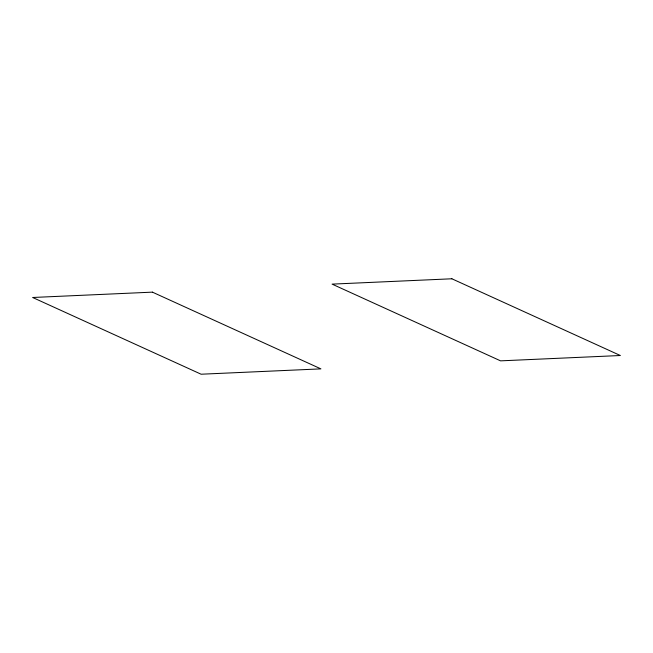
<?xml version="1.0" encoding="UTF-8"?>
<svg xmlns="http://www.w3.org/2000/svg" width="653" height="653" viewBox="0 0 653 653"><rect width="100%" height="100%" fill="white"/><g stroke="black" fill="none" stroke-linecap="round" stroke-linejoin="round"><path stroke-width="0.98" d="M152.427 292.144L32.65 297.49L201.116 374.218L320.901 368.872L152.427 292.144M451.884 278.782L332.099 284.128L500.573 360.856L620.35 355.51L451.884 278.782"/></g></svg>
